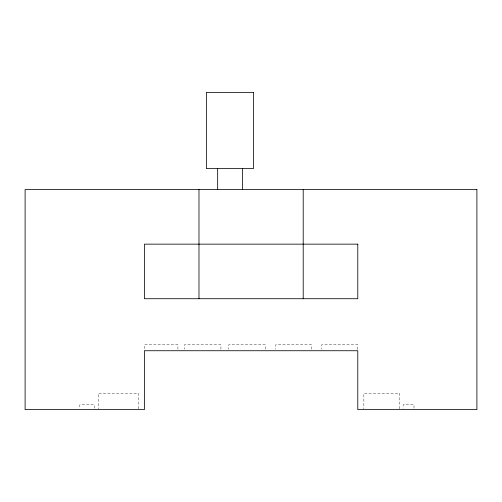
<?xml version="1.0" encoding="UTF-8"?>
<svg xmlns="http://www.w3.org/2000/svg" width="502" height="502" viewBox="0 0 502 502"><rect width="100%" height="100%" fill="white"/><g stroke="black" fill="none" stroke-linecap="round" stroke-linejoin="round"><path stroke-width="0.38" stroke-dasharray="2.51 1.88" d="M413.993 408.208L413.993 404.756L403.131 404.756L403.131 408.208M399.768 408.81L399.768 393.286L363.856 393.286L363.856 408.81M357.782 349.386L357.782 344.698L321.769 344.698L321.769 349.223M311.497 349.223L311.497 344.698L275.767 344.698L275.767 349.223M265.213 349.223L265.213 344.698L228.78 344.698L228.78 349.223M220.924 349.223L220.924 344.698L184.485 344.698L184.485 349.223M177.921 349.223L177.921 344.698L144.407 344.698L144.407 350.735M138.533 408.81L138.533 393.286L98.336 393.286L98.336 408.81M94.307 408.208L94.307 404.756L79.818 404.756L79.818 408.208"/><path stroke-width="0.75" d="M303.208 189.568L303.208 298.721M242.516 168.597L242.516 189.568M217.661 168.597L217.661 189.568M198.98 189.568L198.98 298.721M253.454 92.412L206.372 92.412L206.372 168.597L253.454 168.597L253.454 92.412M476.9 189.568L25.1 189.568L25.1 409.588L144.407 409.588L144.407 350.735L357.782 350.735L357.782 409.588L476.9 409.588L476.9 189.568M357.782 244.148L144.407 244.148L144.407 298.721L357.782 298.721L357.782 244.148"/></g></svg>
